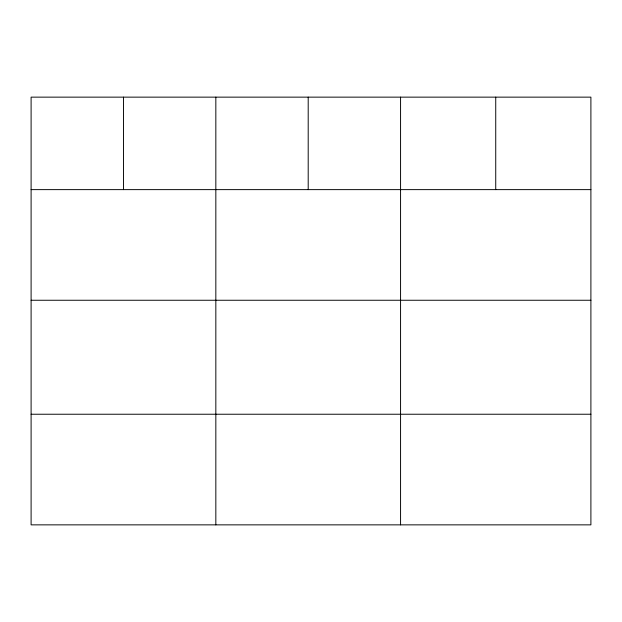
<?xml version="1.0" encoding="UTF-8"?>
<svg xmlns="http://www.w3.org/2000/svg" width="622" height="622" viewBox="0 0 622 622"><rect width="100%" height="100%" fill="white"/><g stroke="black" fill="none" stroke-linecap="round" stroke-linejoin="round"><path stroke-width="0.93" d="M590.9 300.255L590.9 97.141L31.1 97.141L31.1 524.859L590.9 524.859L590.9 300.255L31.1 300.255M31.1 189.624L590.9 189.624M31.1 414.236L590.9 414.236M495.734 97.141L495.734 189.624M400.568 97.141L400.568 524.859M308.201 97.141L308.201 189.624M215.834 97.141L215.834 524.859M123.467 97.141L123.467 189.624"/></g></svg>
